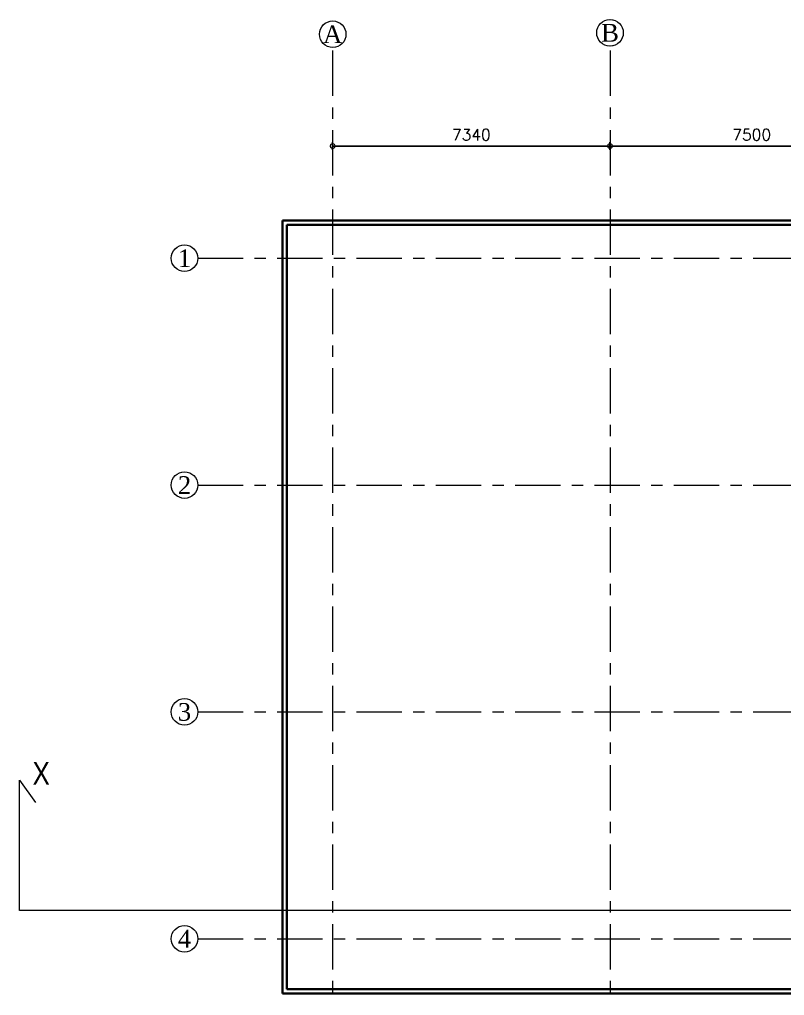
# Model space of a CAD drawing. Header units: millimetres. Extents: x 24487468 to 24959437, y -333213 to 842934.
# Drawn here: x 24705120 to 24725366, y 198241 to 224054 of the extents above; entities that cross this region are included whole.
import ezdxf
from ezdxf.enums import TextEntityAlignment as Align

# ---------------------------------------------------------------- set-up
doc = ezdxf.new("R2010")
doc.units = ezdxf.units.MM
doc.header["$MEASUREMENT"] = 0
doc.header["$PDMODE"] = 3
for name, pattern in [('ACAD_ISO10W100', [18.5, 12, -3, 0.5, -3]), ('BORDERX2', [3.5, 1, -0.5, 1, -0.5, 0, -0.5]), ('Centreline', [21, 12, -3, 3, -3])]:
    doc.linetypes.add(name, pattern=pattern)
doc.layers.get('0').update_dxf_attribs({"lineweight": 5})
doc.layers.add('A-BTEXT', color=57, linetype='Continuous')
for name, color, linetype, lineweight in [('CENLINE', 220, 'ACAD_ISO10W100', 5), ('DIM', 183, 'Continuous', 5), ('GRID', 205, 'BORDERX2', 5), ('HACTH', 8, 'Continuous', 0), ('p1 plan grid lck', 6, 'Continuous', 5), ('text', 7, 'Continuous', 15), ('wall 0', 22, 'Continuous', 35)]:
    doc.layers.add(name, color=color, linetype=linetype, lineweight=lineweight)
doc.styles.add('arial', font='times.ttf')
doc.styles.add('ROMANS', font='romans__.ttf')
doc.dimstyles.new('DIM100', dxfattribs={"dimtxt": 300, "dimasz": 250, "dimexe": 100, "dimexo": 100, "dimgap": 150, "dimtad": 1, "dimdec": 0, "dimrnd": 5, "dimzin": 0, "dimdsep": 46, "dimtxsty": 'ROMANS', "dimblk": 'DOTSMALL', "dimcen": 0.09, "dimclrd": 256, "dimclre": 256, "dimclrt": 7, "dimadec": 0, "dimazin": 0, "dimtfac": 1, "dimtdec": 0, "dimtix": 1, "dimtofl": 0, "dimtmove": 1, "dimatfit": 3, "dimfxl": 100, "dimfxlon": 1, "dimtolj": 1, "dimtzin": 0, "dimarcsym": 0})

# ---------------------------------------------------------------- blocks, each defined once
blk = doc.blocks.new('grid letter-flat-4-flat-1')
at = {"layer": 'GRID', "linetype": 'Continuous'}
blk.add_circle((0, 374.75), 281.25, dxfattribs=at)
blk = doc.blocks.new('SEC')
at = {"layer": 'HACTH', "ltscale": 100}
for points in [[(-25663, 0), (-60348, 0), (-60348, 3449), (-59923, 2854)], [(-34685, 0), (0, 0), (0, 3449), (-425, 2854)]]:
    blk.add_lwpolyline(points, dxfattribs=at)
at = {"layer": 'text', "linetype": 'Continuous', "ltscale": 30, "char_height": 600, "width": 21041.4, "attachment_point": 5, "style": 'arial'}
for s, insert in [('{\\fTechnic|b0|i0|c2|p2;X}', (-59774, 3623)), ("{\\fTechnic|b0|i0|c2|p2;X'}", (-606, 3623))]:
    blk.add_mtext(s, dxfattribs=dict(at, insert=insert))
blk = doc.blocks.new('_DotSmall')
at = {"color": 0, "linetype": 'ByBlock', "const_width": 0.5}
blk.add_lwpolyline([(-0.0625, 0, 1), (0.0625, 0, 1)], format="xyb", close=True, dxfattribs=at)
blk = doc.blocks.new('*D78')
at = {"layer": 'Defpoints', "color": 0, "ltscale": 100, "transparency": 16777216}
for p in [(24720748, 220707), (24713408, 218090), (24720748, 218090)]:
    blk.add_point(p, dxfattribs=at)
at = {"layer": 'DIM', "lineweight": -2, "ltscale": 100, "transparency": 16777216}
for p, q in [((24713408, 220607), (24713408, 220807)), ((24713408, 220707), (24720748, 220707)), ((24720748, 220607), (24720748, 220807))]:
    blk.add_line(p, q, dxfattribs=at)
at = {"layer": 'DIM', "lineweight": -2, "ltscale": 100, "transparency": 16777216, "xscale": 250, "yscale": 250, "zscale": 250, "rotation": 180}
blk.add_blockref('_DotSmall', (24713408, 220707), dxfattribs=at)
at = {"layer": 'DIM', "lineweight": -2, "ltscale": 100, "transparency": 16777216, "xscale": 250, "yscale": 250, "zscale": 250}
blk.add_blockref('_DotSmall', (24720748, 220707), dxfattribs=at)
at = {"layer": 'DIM', "color": 7, "ltscale": 100, "transparency": 16777216, "insert": (24717078, 221008), "char_height": 300, "attachment_point": 5, "style": 'ROMANS'}
blk.add_mtext('\\A1;7340', dxfattribs=at)
blk = doc.blocks.new('*D79')
at = {"layer": 'Defpoints', "color": 0, "ltscale": 100, "transparency": 16777216}
for p in [(24728248, 220707), (24720748, 218090), (24728248, 218090)]:
    blk.add_point(p, dxfattribs=at)
at = {"layer": 'DIM', "lineweight": -2, "ltscale": 100, "transparency": 16777216}
for p, q in [((24720748, 220607), (24720748, 220807)), ((24720748, 220707), (24728248, 220707)), ((24728248, 220607), (24728248, 220807))]:
    blk.add_line(p, q, dxfattribs=at)
at = {"layer": 'DIM', "lineweight": -2, "ltscale": 100, "transparency": 16777216, "xscale": 250, "yscale": 250, "zscale": 250, "rotation": 180}
blk.add_blockref('_DotSmall', (24720748, 220707), dxfattribs=at)
at = {"layer": 'DIM', "lineweight": -2, "ltscale": 100, "transparency": 16777216, "xscale": 250, "yscale": 250, "zscale": 250}
blk.add_blockref('_DotSmall', (24728248, 220707), dxfattribs=at)
at = {"layer": 'DIM', "color": 7, "ltscale": 100, "transparency": 16777216, "insert": (24724498, 221008), "char_height": 300, "attachment_point": 5, "style": 'ROMANS'}
blk.add_mtext('\\A1;7500', dxfattribs=at)

msp = doc.modelspace()

# ---------------------------------------------------------------- linework, layer by layer
at = {"layer": 'p1 plan grid lck', "linetype": 'Centreline', "ltscale": 100}
for p, q in [((24713407.8, 223231), (24713407.8, 176384)), ((24720748.2, 223231), (24720748.2, 176384)), ((24709837.4, 217740.5), (24762027.1, 217740.5)), ((24709837.4, 211740.5), (24762027.1, 211740.5)), ((24709836.3, 205740.5), (24762026.1, 205740.5)), ((24709835.8, 199740.5), (24762025.5, 199740.5))]:
    msp.add_line(p, q, dxfattribs=at)
at = {"layer": 'wall 0', "ltscale": 100}
for p, q in [((24712080, 218740.7), (24727898.2, 218740.2)), ((24712080, 198290.5), (24712080, 218740.7)), ((24712195, 218625.7), (24727898.2, 218625.2)), ((24712195, 198405.5), (24712195, 218625.7)), ((24726813.2, 198290.5), (24712080, 198290.5)), ((24726813.2, 198405.5), (24712195, 198405.5))]:
    msp.add_line(p, q, dxfattribs=at)

# ---------------------------------------------------------------- block references
at = {"layer": 'CENLINE'}
ref = msp.add_blockref('grid letter-flat-4-flat-1', (24713408.8, 223195.4), dxfattribs=dict(at, xscale=1.25, yscale=1.25, zscale=25.4))
ref.add_attrib('GRID_LETTER', 'A', dxfattribs={"layer": 'A-BTEXT', "linetype": 'Continuous', "height": 468.7, "style": 'arial'}).set_placement((24713408.8, 223664.1), align=Align.MIDDLE_CENTER)
ref = msp.add_blockref('grid letter-flat-4-flat-1', (24720747.7, 223233.7), dxfattribs=dict(at, xscale=1.25, yscale=1.25, zscale=25.4))
ref.add_attrib('GRID_LETTER', 'B', dxfattribs={"layer": 'A-BTEXT', "linetype": 'Continuous', "height": 468.7, "style": 'arial'}).set_placement((24720747.7, 223702.5), align=Align.MIDDLE_CENTER)
ref = msp.add_blockref('grid letter-flat-4-flat-1', (24720747.7, 223233.7), dxfattribs=dict(at, xscale=1.25, yscale=1.25, zscale=25.4))
ref.add_attrib('GRID_LETTER', 'B', dxfattribs={"layer": 'A-BTEXT', "linetype": 'Continuous', "height": 468.7, "style": 'arial'}).set_placement((24720747.7, 223702.5), align=Align.MIDDLE_CENTER)
ref = msp.add_blockref('grid letter-flat-4-flat-1', (24720748.2, 223233.7), dxfattribs=dict(at, xscale=1.25, yscale=1.25, zscale=25.4))
ref.add_attrib('GRID_LETTER', 'B', dxfattribs={"layer": 'A-BTEXT', "linetype": 'Continuous', "height": 468.7, "style": 'arial'}).set_placement((24720748.2, 223702.5), align=Align.MIDDLE_CENTER)
ref = msp.add_blockref('grid letter-flat-4-flat-1', (24709487.4, 217272.4), dxfattribs=dict(at, xscale=1.25, yscale=1.25, zscale=25.4))
ref.add_attrib('GRID_LETTER', '1', dxfattribs={"layer": 'A-BTEXT', "linetype": 'Continuous', "height": 468.7, "style": 'arial'}).set_placement((24709487.4, 217741.1), align=Align.MIDDLE_CENTER)
ref = msp.add_blockref('grid letter-flat-4-flat-1', (24709487.4, 217272.4), dxfattribs=dict(at, xscale=1.25, yscale=1.25, zscale=25.4))
ref.add_attrib('GRID_LETTER', '1', dxfattribs={"layer": 'A-BTEXT', "linetype": 'Continuous', "height": 468.7, "style": 'arial'}).set_placement((24709487.4, 217741.1), align=Align.MIDDLE_CENTER)
ref = msp.add_blockref('grid letter-flat-4-flat-1', (24709487.4, 211272.4), dxfattribs=dict(at, xscale=1.25, yscale=1.25, zscale=25.4))
ref.add_attrib('GRID_LETTER', '2', dxfattribs={"layer": 'A-BTEXT', "linetype": 'Continuous', "height": 468.7, "style": 'arial'}).set_placement((24709487.4, 211741.1), align=Align.MIDDLE_CENTER)
ref = msp.add_blockref('grid letter-flat-4-flat-1', (24709487.4, 211272.4), dxfattribs=dict(at, xscale=1.25, yscale=1.25, zscale=25.4))
ref.add_attrib('GRID_LETTER', '2', dxfattribs={"layer": 'A-BTEXT', "linetype": 'Continuous', "height": 468.7, "style": 'arial'}).set_placement((24709487.4, 211741.1), align=Align.MIDDLE_CENTER)
ref = msp.add_blockref('grid letter-flat-4-flat-1', (24709486.3, 205272.4), dxfattribs=dict(at, xscale=1.25, yscale=1.25, zscale=25.4))
ref.add_attrib('GRID_LETTER', '3', dxfattribs={"layer": 'A-BTEXT', "linetype": 'Continuous', "height": 468.7, "style": 'arial'}).set_placement((24709486.3, 205741.1), align=Align.MIDDLE_CENTER)
ref = msp.add_blockref('grid letter-flat-4-flat-1', (24709486.3, 205272.4), dxfattribs=dict(at, xscale=1.25, yscale=1.25, zscale=25.4))
ref.add_attrib('GRID_LETTER', '3', dxfattribs={"layer": 'A-BTEXT', "linetype": 'Continuous', "height": 468.7, "style": 'arial'}).set_placement((24709486.3, 205741.1), align=Align.MIDDLE_CENTER)
ref = msp.add_blockref('grid letter-flat-4-flat-1', (24709485.8, 199272.4), dxfattribs=dict(at, xscale=1.25, yscale=1.25, zscale=25.4))
ref.add_attrib('GRID_LETTER', '4', dxfattribs={"layer": 'A-BTEXT', "linetype": 'Continuous', "height": 468.7, "style": 'arial'}).set_placement((24709485.8, 199741.1), align=Align.MIDDLE_CENTER)
ref = msp.add_blockref('grid letter-flat-4-flat-1', (24709485.8, 199272.4), dxfattribs=dict(at, xscale=1.25, yscale=1.25, zscale=25.4))
ref.add_attrib('GRID_LETTER', '4', dxfattribs={"layer": 'A-BTEXT', "linetype": 'Continuous', "height": 468.7, "style": 'arial'}).set_placement((24709485.8, 199741.1), align=Align.MIDDLE_CENTER)
at = {"layer": 'HACTH'}
msp.add_blockref('SEC', (24765467.8, 200490.5), dxfattribs=at)

# ---------------------------------------------------------------- dimensions: what is measured, and where the dimension line sits
at = {"layer": 'DIM', "ltscale": 100}
for base, p1, p2, picture, middle in [((24720748.2, 220707.1), (24713407.8, 218090.5), (24720748.2, 218090.5), '*D78', (24717078, 221008.5)), ((24728248.2, 220707.1), (24720748.2, 218090.5), (24728248.2, 218090.5), '*D79', (24724498.2, 221008.5))]:
    dim = msp.add_linear_dim(base=base, p1=p1, p2=p2, dimstyle='DIM100', dxfattribs=at)
    dim.commit()
    dim.dimension.update_dxf_attribs({"geometry": picture, "text_midpoint": middle})

doc.saveas('drawing.dxf')
